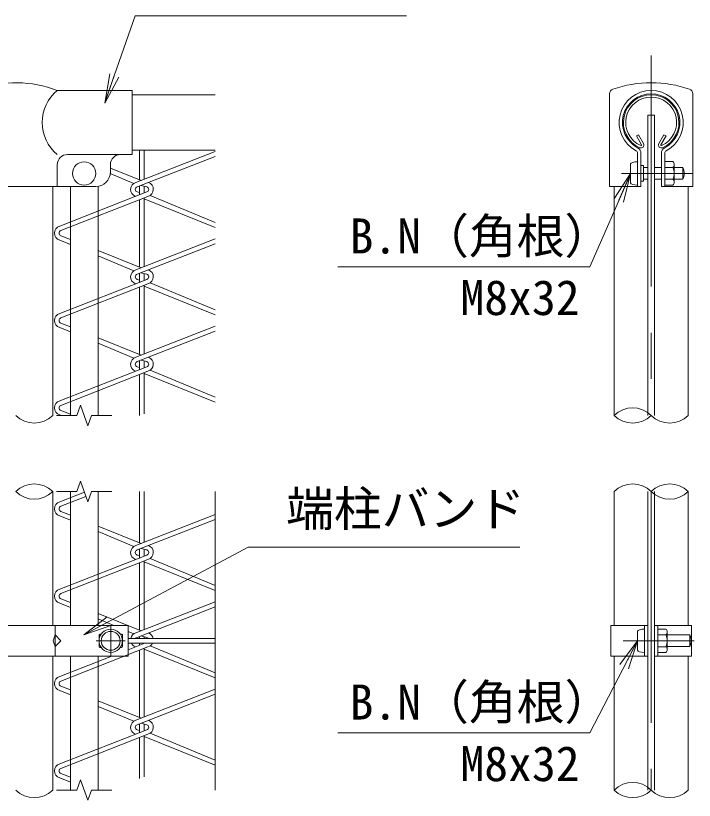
# Model space of a CAD drawing. Units: millimetres, scale not verified. Extents: x -4200 to 4200, y -2970 to 2970.
# Drawn here: x 1158 to 2089, y 620 to 1697 of the extents above; entities that cross this region are included whole.
import ezdxf
from ezdxf.enums import TextEntityAlignment as Align

# ---------------------------------------------------------------- set-up
doc = ezdxf.new("R2010")
doc.units = ezdxf.units.MM
doc.header["$LTSCALE"] = 10
doc.linetypes.add('USER1', pattern=[50.8, 31.75, -6.35, 6.35, -6.35])
for name, color, linetype, lineweight in [('0-1_D-BMK', 2, 'USER1', 13), ('0-2_D-STR1', 1, 'Continuous', 18), ('0-3_D-STR-DIM', 7, 'Continuous', 13), ('0-4_0', 7, 'Continuous', 18), ('0-5_Defpoints', 253, 'Continuous', 18), ('0-A_D-STR3', 3, 'Continuous', 13), ('0-B_D-STR-TXT', 7, 'Continuous', 13), ('0-C_D-STR2', 7, 'Continuous', 13)]:
    doc.layers.add(name, color=color, linetype=linetype, lineweight=lineweight)
doc.styles.add('ＭＳ ゴシック', font='')
doc.styles.get('ＭＳ ゴシック').set_extended_font_data('MS Gothic')

# ---------------------------------------------------------------- blocks, each defined once
blk = doc.blocks.new('_Open')
at = {"layer": '0-4_0'}
blk.add_line((-10, 1.667), (0, 0), dxfattribs=at)
blk.add_lwpolyline([(-10, -1.667), (0, 0), (-10, 0)], dxfattribs=at)

msp = doc.modelspace()

# ---------------------------------------------------------------- linework, layer by layer
at = {"layer": '0-1_D-BMK'}
for p, q in [((2030.21, 1642.94), (2030.21, 1148.38)), ((1989.55, 1480.84), (2087.31, 1480.84)), ((2030.21, 1043.83), (2030.21, 633.83)), ((1288.31, 858.81), (1288.31, 818.81)), ((1268.31, 838.81), (1308.31, 838.81)), ((1991.65, 838.83), (2089.41, 838.83))]:
    msp.add_line(p, q, dxfattribs=at)
at = {"layer": '0-2_D-STR1'}
for p, q in [((1317.91, 1588.81), (1431.64, 1588.81)), ((2009.85, 1532.31), (2012.62, 1533.91)), ((2016.86, 1520.15), (2009.85, 1532.31)), ((2019.64, 1521.76), (2012.62, 1533.91)), ((2040.78, 1521.76), (2047.8, 1533.91)), ((2043.56, 1520.15), (2050.58, 1532.31)), ((2050.58, 1532.31), (2047.8, 1533.91)), ((1317.91, 1512.81), (1431.64, 1512.81)), ((1208.71, 1462.81), (1208.71, 1148.38)), ((1979.41, 1462.81), (1979.41, 1148.38)), ((2081.01, 1462.81), (2081.01, 1148.38)), ((1208.71, 1043.83), (1208.71, 859.81)), ((1979.41, 1043.83), (1979.41, 859.83)), ((2081.01, 1043.83), (2081.01, 859.83)), ((1208.71, 817.81), (1208.71, 633.83)), ((1979.41, 817.83), (1979.41, 633.83)), ((2081.01, 817.83), (2081.01, 633.83))]:
    msp.add_line(p, q, dxfattribs=at)
for centre, radius, start, end in [((2030.21, 1550.81), 38.1, 294.32478, 245.67522), ((2030.21, 1550.81), 34.89, 294.32478, 245.67522), ((2016.17, 1519.75), 4.01, 245.67522, 30), ((2016.17, 1519.75), 0.802, 245.67522, 30), ((2044.25, 1519.75), 4.01, 150, 294.32478), ((2044.25, 1519.75), 0.802, 150, 294.32478)]:
    msp.add_arc(centre, radius, start, end, dxfattribs=at)
at = {"layer": '0-3_D-STR-DIM'}
for points in [[(1289.91, 1148.38), (1262.17, 1148.38), (1257.04, 1134.29), (1246.78, 1162.48), (1241.65, 1148.38), (1213.91, 1148.38)], [(1289.91, 1043.83), (1262.17, 1043.83), (1257.04, 1029.73), (1246.78, 1057.92), (1241.65, 1043.83), (1213.91, 1043.83)], [(1289.91, 633.83), (1262.17, 633.83), (1257.04, 619.73), (1246.78, 647.92), (1241.65, 633.83), (1213.91, 633.83)]]:
    msp.add_lwpolyline(points, dxfattribs=at)
for centre, start, end in [((2004.81, 1122.82), 45.18146, 134.81854), ((1183.31, 1173.95), 225.18146, 314.81854), ((2004.81, 1173.95), 225.18146, 314.81854), ((2055.61, 1173.95), 225.18146, 314.81854), ((1183.31, 1018.26), 45.18146, 134.81854), ((2004.81, 1018.26), 45.18146, 134.81854), ((2055.61, 1018.26), 45.18146, 134.81854), ((1183.31, 1069.39), 225.18146, 314.81854), ((2055.61, 1069.39), 225.18146, 314.81854), ((2004.81, 608.26), 45.18146, 134.81854), ((1183.31, 659.39), 225.18146, 314.81854), ((2004.81, 659.39), 225.18146, 314.81854), ((2055.61, 659.39), 225.18146, 314.81854)]:
    msp.add_arc(centre, 36.03, start, end, dxfattribs=at)
at = {"layer": '0-5_Defpoints'}
msp.add_line((1431.64, 1043.83), (1431.64, 633.83), dxfattribs=at)
at = {"layer": '0-A_D-STR3'}
for p, q in [((1317.91, 1594.81), (1215.01, 1594.81)), ((1317.91, 1594.81), (1317.91, 1506.81)), ((2087.31, 1590.2), (2087.31, 1462.81)), ((2025.71, 1560.81), (2034.71, 1560.81)), ((2025.71, 1560.81), (2025.71, 1148.38)), ((2034.71, 1560.81), (2034.71, 1148.38)), ((1317.91, 1506.81), (1229.01, 1506.81)), ((2011.61, 1508.47), (2011.61, 1462.81)), ((2016.21, 1508.47), (2016.21, 1462.81)), ((2044.21, 1508.47), (2044.21, 1462.81)), ((2048.81, 1508.47), (2048.81, 1462.81)), ((1215.01, 1462.81), (1215.01, 1492.81)), ((1287.91, 1492.81), (1287.91, 1482.81)), ((2002.01, 1467.84), (2002.01, 1493.84)), ((2019.61, 1491.47), (2016.21, 1491.47)), ((2019.61, 1470.2), (2019.61, 1491.47)), ((2019.61, 1488.84), (2025.71, 1488.84)), ((2034.71, 1488.84), (2044.21, 1488.84)), ((2059.81, 1497.04), (2048.81, 1497.04)), ((2059.81, 1488.94), (2048.81, 1488.94)), ((2061.81, 1469), (2061.81, 1492.91)), ((2061.81, 1488.84), (2073.61, 1488.84)), ((2073.61, 1472.84), (2073.61, 1488.84)), ((2019.61, 1470.2), (2016.21, 1470.2)), ((2019.61, 1472.84), (2025.71, 1472.84)), ((2034.71, 1472.84), (2044.21, 1472.84)), ((2059.81, 1472.74), (2048.81, 1472.74)), ((2061.81, 1472.84), (2073.61, 1472.84)), ((1100.81, 1462.81), (1215.01, 1462.81)), ((1215.01, 1462.81), (1267.91, 1462.81)), ((1232.91, 1462.81), (1232.91, 1148.38)), ((1270.91, 1462.81), (1270.91, 1148.38)), ((2044.21, 1462.81), (2087.31, 1462.81)), ((2059.81, 1464.64), (2048.81, 1464.64)), ((1232.91, 1043.83), (1232.91, 859.81)), ((1270.91, 1043.83), (1270.91, 859.81)), ((2025.71, 1043.83), (2025.71, 633.83)), ((2034.71, 1043.83), (2034.71, 633.83)), ((1102.91, 859.81), (1312.31, 859.81)), ((1211.96, 817.81), (1211.96, 859.81)), ((1312.31, 859.81), (1312.31, 817.81)), ((1974.81, 859.83), (2025.71, 859.83)), ((2011.51, 851.83), (2011.51, 825.83)), ((2021.11, 859.83), (2021.11, 817.83)), ((2021.11, 854.83), (2021.11, 822.83)), ((2034.71, 859.83), (2085.61, 859.83)), ((2039.31, 859.83), (2039.31, 817.83)), ((2050.31, 855.03), (2039.31, 855.03)), ((2039.31, 855.03), (2039.31, 822.63)), ((2085.61, 859.83), (2085.61, 817.83)), ((1272.31, 846.81), (1272.31, 830.81)), ((1273.31, 847.81), (1275.08, 847.81)), ((1301.54, 847.81), (1303.31, 847.81)), ((1304.31, 846.81), (1304.31, 830.81)), ((2021.11, 851.23), (2021.11, 826.43)), ((2039.31, 851.23), (2039.31, 826.43)), ((2050.31, 846.93), (2039.31, 846.93)), ((2052.31, 850.66), (2052.31, 826.75)), ((2052.31, 846.83), (2083.11, 846.83)), ((2083.11, 846.83), (2083.11, 830.83)), ((2050.31, 830.73), (2039.31, 830.73)), ((2052.31, 830.83), (2083.11, 830.83)), ((1273.31, 829.81), (1275.08, 829.81)), ((1301.54, 829.81), (1303.31, 829.81)), ((2050.31, 822.63), (2039.31, 822.63)), ((1102.91, 817.81), (1312.31, 817.81)), ((1232.91, 817.81), (1232.91, 633.83)), ((1270.91, 817.81), (1270.91, 633.83)), ((2034.71, 817.83), (2085.61, 817.83))]:
    msp.add_line(p, q, dxfattribs=at)
for points in [[(1973.11, 1590.2), (1973.11, 1462.81), (2016.21, 1462.81)], [(1974.81, 859.83), (1974.81, 817.83), (2025.71, 817.83)]]:
    msp.add_lwpolyline(points, dxfattribs=at)
msp.add_lwpolyline([(1211.96, 846.81), (1209.31, 838.81), (1211.96, 830.81), (1219.96, 838.81)], close=True, dxfattribs=at)
for centre, radius in [((1251.91, 1480.81), 16), ((1288.31, 838.81), 16), ((1288.31, 838.81), 13)]:
    msp.add_circle(centre, radius, dxfattribs=at)
for centre, radius, start, end in [((1157.91, 1445.35), 160, 69.0916, 109.22051), ((1979.71, 1590.2), 6.6, 109.21688, 180), ((2030.2, 1445.35), 160, 70.77586, 109.21688), ((2080.71, 1590.2), 6.6, 0, 70.77586), ((1251.4, 1550.81), 57.1, 129.59418, 230.40582), ((2030.21, 1550.81), 44, 298.0884, 241.9116), ((2030.21, 1550.81), 39.4, 298.0884, 241.9116), ((2007.61, 1508.47), 4, 0, 61.9116), ((2007.61, 1508.47), 8.6, 0, 61.9116), ((2052.81, 1508.47), 8.6, 118.0884, 180), ((2052.81, 1508.47), 4, 118.0884, 180), ((1229.01, 1492.81), 14, 90, 180), ((1301.91, 1492.81), 14, 90, 180), ((2056.71, 1492.99), 5.1, 307.42505, 52.57495), ((2044.41, 1480.84), 17.4, 332.26063, 27.73937), ((2058.61, 1480.84), 17, 331.92751, 28.07249), ((1267.91, 1482.81), 20, 270, 0), ((2056.74, 1468.69), 5.08, 307.21089, 52.78911), ((2047.24, 850.98), 5.08, 307.21089, 52.78911), ((1273.31, 846.81), 1, 90, 180), ((1303.31, 846.81), 1, 0, 90), ((2034.91, 838.83), 17.4, 332.26063, 27.73937), ((2068.11, 838.83), 17, 331.92751, 28.07249), ((1273.31, 830.81), 1, 180, 270), ((1303.31, 830.81), 1, 270, 0), ((2047.21, 826.68), 5.1, 307.42505, 52.57495)]:
    msp.add_arc(centre, radius, start, end, dxfattribs=at)
for centre, start_param, end_param in [((2011.61, 1493.84), 1.5707963, 3.1415927), ((2011.61, 1467.84), 3.1415927, 4.712389), ((2021.11, 851.83), 1.5707963, 3.1415927), ((2021.11, 825.83), 3.1415927, 4.712389)]:
    msp.add_ellipse(centre, major_axis=(9.6, 0), ratio=0.3125, start_param=start_param, end_param=end_param, dxfattribs=at)
at = {"layer": '0-B_D-STR-TXT'}
for points in [[(1694.49, 1697.45), (1321.74, 1697.45), (1280.75, 1579.38)], [(1600, 1352.48), (1946.07, 1352.48), (2001.21, 1478.98)], [(1849.91, 967.64), (1476.91, 967.64), (1253.08, 848.09)], [(1600, 712.31), (1946.07, 712.31), (2010.59, 837.05)]]:
    msp.add_lwpolyline(points, dxfattribs=at)
at = {"layer": '0-C_D-STR2'}
for p, q in [((1322.95, 1468.4), (1431.64, 1511.06)), ((1328.03, 1471.99), (1328.03, 1512.81)), ((1334.43, 1472.91), (1334.43, 1512.81)), ((1324.66, 1462.24), (1431.64, 1504.22)), ((1287.91, 1488.07), (1330.03, 1471.18)), ((1287.77, 1480.49), (1320.15, 1467.14)), ((1218.3, 1408.4), (1337.79, 1455.3)), ((1328.03, 1454.37), (1324.66, 1455.3)), ((1328.03, 1451.47), (1328.03, 1463.17)), ((1330.11, 1464.37), (1337.79, 1462.24)), ((1334.43, 1454.37), (1334.43, 1463.17)), ((1220.01, 1402.24), (1339.51, 1449.13)), ((1328.03, 1351.99), (1328.03, 1444.63)), ((1334.43, 1352.91), (1334.43, 1447.14)), ((1431.64, 1406.61), (1334.43, 1445.95)), ((1431.64, 1413.57), (1342.3, 1450.4)), ((1220.01, 1395.3), (1232.91, 1390.13)), ((1322.95, 1348.4), (1431.64, 1391.06)), ((1218.3, 1389.13), (1232.91, 1383.11)), ((1324.66, 1342.24), (1431.64, 1384.22)), ((1270.91, 1374.89), (1330.03, 1351.18)), ((1270.91, 1367.44), (1320.15, 1347.14)), ((1328.03, 1331.47), (1328.03, 1343.17)), ((1330.11, 1344.37), (1337.79, 1342.24)), ((1334.43, 1334.37), (1334.43, 1343.17)), ((1218.3, 1288.4), (1337.79, 1335.3)), ((1220.01, 1282.24), (1339.51, 1329.13)), ((1328.03, 1334.37), (1324.66, 1335.3)), ((1334.43, 1232.91), (1334.43, 1327.14)), ((1431.64, 1286.61), (1334.43, 1325.95)), ((1431.64, 1293.57), (1342.3, 1330.4)), ((1328.03, 1231.99), (1328.03, 1324.63)), ((1220.01, 1275.3), (1232.91, 1270.13)), ((1218.3, 1269.13), (1232.91, 1263.11)), ((1322.95, 1228.4), (1431.64, 1271.06)), ((1324.66, 1222.24), (1431.64, 1264.22)), ((1270.91, 1254.89), (1330.03, 1231.18)), ((1270.91, 1247.44), (1320.15, 1227.14)), ((1328.03, 1211.47), (1328.03, 1223.56)), ((1330.11, 1224.37), (1337.79, 1222.24)), ((1334.43, 1213.98), (1334.43, 1223.17)), ((1218.3, 1168.4), (1337.79, 1215.3)), ((1220.01, 1162.24), (1339.51, 1209.13)), ((1328.03, 1214.37), (1324.66, 1215.3)), ((1334.43, 1150.72), (1334.43, 1207.14)), ((1431.64, 1173.57), (1342.3, 1210.4)), ((1328.03, 1148.3), (1328.03, 1204.63)), ((1431.64, 1166.61), (1334.43, 1205.95)), ((1220.01, 1155.3), (1232.91, 1150.13)), ((1218.3, 1149.13), (1220.12, 1148.38)), ((1218.3, 1029.74), (1252.19, 1043.04)), ((1220.01, 1023.58), (1254.37, 1037.06)), ((1328.03, 973.32), (1328.03, 1043.83)), ((1334.43, 974.25), (1334.43, 1043.83)), ((1220.01, 1016.64), (1232.91, 1011.47)), ((1218.3, 1010.47), (1232.91, 1004.45)), ((1322.95, 969.74), (1431.64, 1012.4)), ((1324.66, 963.58), (1431.64, 1005.56)), ((1270.91, 996.23), (1330.03, 972.52)), ((1270.91, 988.78), (1320.15, 968.48)), ((1328.03, 952.81), (1328.03, 964.51)), ((1330.11, 965.71), (1337.79, 963.58)), ((1334.43, 955.7), (1334.43, 964.51)), ((1218.3, 909.74), (1337.79, 956.64)), ((1220.01, 903.58), (1339.51, 950.47)), ((1328.03, 955.7), (1324.66, 956.64)), ((1334.43, 854.25), (1334.43, 948.48)), ((1431.64, 914.91), (1342.3, 951.74)), ((1328.03, 853.32), (1328.03, 945.97)), ((1431.64, 907.95), (1334.43, 947.28)), ((1220.01, 896.64), (1232.91, 891.47)), ((1218.3, 890.47), (1232.91, 884.45)), ((1322.95, 849.74), (1431.64, 892.4)), ((1324.66, 843.58), (1431.64, 885.56)), ((1270.91, 876.23), (1330.03, 852.52)), ((1270.91, 868.78), (1292.66, 859.81)), ((1312.31, 851.71), (1320.15, 848.48)), ((1431.64, 842.01), (1312.31, 842.01)), ((1328.03, 842.01), (1328.03, 844.9)), ((1330.11, 845.71), (1337.79, 843.58)), ((1334.43, 842.01), (1334.43, 844.51)), ((1220.01, 783.58), (1339.51, 830.47)), ((1431.64, 835.61), (1312.31, 835.61)), ((1312.31, 826.64), (1335.18, 835.61)), ((1328.03, 832.81), (1328.03, 835.61)), ((1334.43, 835.32), (1334.43, 835.61)), ((1431.64, 794.91), (1342.3, 831.74)), ((1328.03, 733.32), (1328.03, 825.97)), ((1334.43, 734.25), (1334.43, 828.48)), ((1431.64, 787.95), (1334.43, 827.28)), ((1218.3, 789.74), (1289.82, 817.81)), ((1220.01, 776.64), (1232.91, 771.47)), ((1218.3, 770.47), (1232.91, 764.45)), ((1322.95, 729.74), (1431.64, 772.4)), ((1324.66, 723.58), (1431.64, 765.56)), ((1270.91, 756.23), (1330.03, 732.52)), ((1270.91, 748.78), (1320.15, 728.48)), ((1328.03, 712.81), (1328.03, 724.9)), ((1330.11, 725.71), (1337.79, 723.58)), ((1334.43, 715.32), (1334.43, 724.51)), ((1218.3, 669.74), (1337.79, 716.64)), ((1328.03, 715.7), (1324.66, 716.64)), ((1431.64, 674.91), (1342.3, 711.74)), ((1220.01, 663.58), (1339.51, 710.47)), ((1328.03, 649.64), (1328.03, 705.97)), ((1334.43, 652.06), (1334.43, 708.48)), ((1431.64, 667.95), (1334.43, 707.28)), ((1218.3, 650.47), (1220.32, 649.64)), ((1218.3, 650.47), (1232.91, 644.45)), ((1220.01, 656.64), (1232.91, 651.47))]:
    msp.add_line(p, q, dxfattribs=at)
for centre, radius, start, end in [((1325.63, 1458.77), 10, 105.52411, 251.53809), ((1336.83, 1458.77), 10, 285.52411, 71.5381), ((1325.63, 1458.77), 3.6, 105.52411, 254.47589), ((1336.83, 1458.77), 3.6, 285.52411, 74.47589), ((1220.98, 1398.77), 10, 105.52411, 254.47589), ((1220.98, 1398.77), 3.6, 105.52411, 254.47589), ((1325.63, 1338.77), 10, 105.52411, 251.53809), ((1336.83, 1338.77), 10, 285.52411, 71.5381), ((1325.63, 1338.77), 3.6, 105.52411, 254.47589), ((1336.83, 1338.77), 3.6, 285.52411, 74.47589), ((1220.98, 1278.77), 10, 105.52411, 254.47589), ((1220.98, 1278.77), 3.6, 105.52411, 254.47589), ((1325.63, 1218.77), 10, 105.52411, 251.53809), ((1325.63, 1218.77), 3.6, 105.52411, 254.47589), ((1336.83, 1218.77), 3.6, 285.52411, 74.47589), ((1336.83, 1218.77), 10, 285.52411, 71.5381), ((1220.98, 1158.77), 10, 105.52411, 254.47589), ((1220.98, 1158.77), 3.6, 105.52411, 254.47589), ((1220.98, 1020.11), 10, 105.52411, 254.47589), ((1220.98, 1020.11), 3.6, 105.52411, 254.47589), ((1325.63, 960.11), 10, 105.52411, 251.53809), ((1325.63, 960.11), 3.6, 105.52411, 254.47589), ((1336.83, 960.11), 3.6, 285.52411, 74.47589), ((1336.83, 960.11), 10, 285.52411, 71.5381), ((1220.98, 900.11), 10, 105.52411, 254.47589), ((1220.98, 900.11), 3.6, 105.52411, 254.47589), ((1325.63, 840.11), 10, 105.52411, 169.01301), ((1325.63, 840.11), 3.6, 105.52411, 148.03466), ((1336.83, 840.11), 3.6, 31.96534, 74.47589), ((1336.83, 840.11), 10, 10.987, 71.5381), ((1325.63, 840.11), 10, 206.70608, 251.53809), ((1325.63, 840.11), 10, 206.70609, 251.53809), ((1336.83, 840.11), 10, 285.52411, 333.29392), ((1220.98, 780.11), 10, 105.52411, 254.47589), ((1220.98, 780.11), 3.6, 105.52411, 254.47589), ((1325.63, 720.11), 10, 105.52411, 251.53809), ((1325.63, 720.11), 3.6, 105.52411, 254.47589), ((1336.83, 720.11), 3.6, 285.52411, 74.47589), ((1336.83, 720.11), 10, 285.52411, 71.5381), ((1220.98, 660.11), 10, 105.52411, 254.47589), ((1220.98, 660.11), 3.6, 105.52411, 254.47589)]:
    msp.add_arc(centre, radius, start, end, dxfattribs=at)

# ---------------------------------------------------------------- block references
at = {"layer": '0-B_D-STR-TXT', "xscale": 4, "yscale": 4}
for p, rotation in [((1280.1, 1577.49), 250.85798), ((2002.01, 1480.81), 66.44646), ((1251.32, 847.15), 208.10586), ((2011.51, 838.83), 62.64819)]:
    msp.add_blockref('_Open', p, dxfattribs=dict(at, rotation=rotation))

# ---------------------------------------------------------------- texts
at = {"layer": '0-B_D-STR-TXT', "style": 'ＭＳ ゴシック'}
for s, p in [('B.N（角根）', (1616.24, 1356.41)), ('M8x32', (1768.32, 1271.83)), ('端柱バンド', (1529.1, 981.74)), ('B.N（角根）', (1616.24, 716.24)), ('M8x32', (1768.32, 631.66))]:
    msp.add_text(s, height=48.09, dxfattribs=at).set_placement(p, align=Align.BOTTOM_LEFT)

doc.saveas('drawing.dxf')
